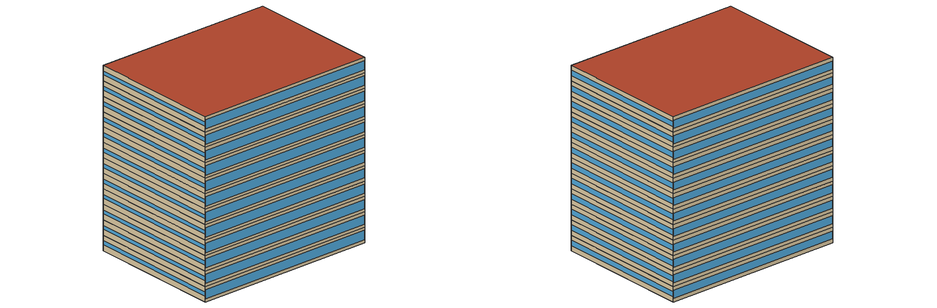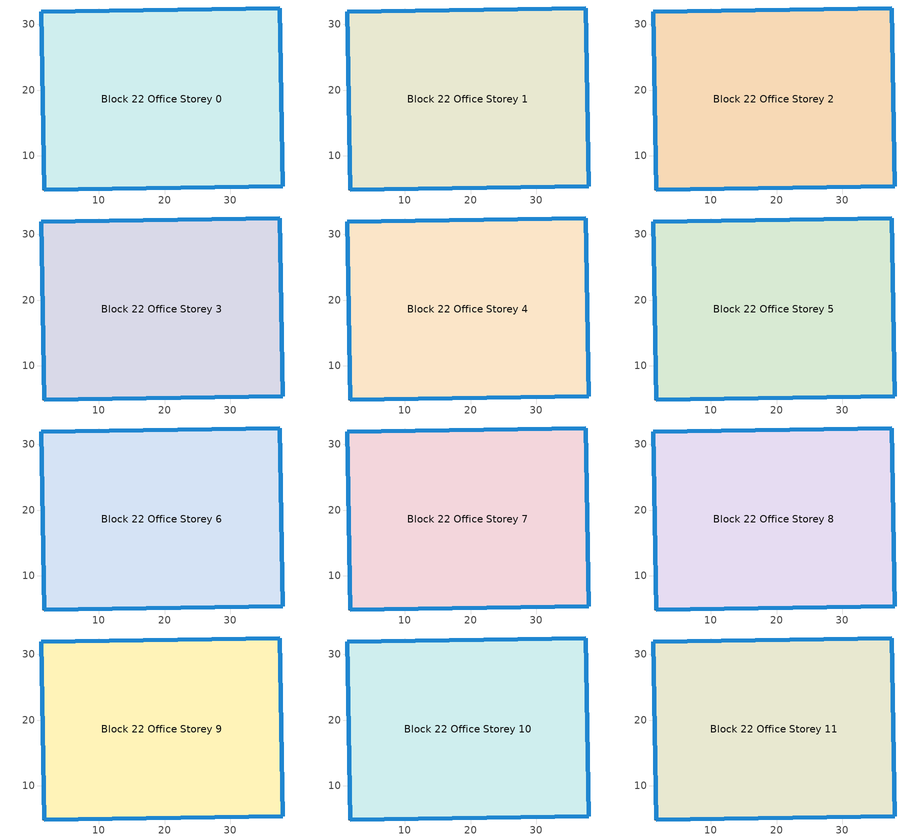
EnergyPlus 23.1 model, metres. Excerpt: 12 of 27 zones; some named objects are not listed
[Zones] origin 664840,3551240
Block 22 Office Storey 0
 floor ground (Project Floor): 37.51,32.47 37.95,5.42 1.71,4.83 1.27,31.88 z0
 wall outside (Project Wall): 1.71,4.83 37.95,5.42 37.51,32.47 1.27,31.88 1.71,4.83 z0:2.96
 window (Office_south_window_construction): 1.73,4.83 37.93,5.42 z0.59:2.37
 window (Office_east_window_construction): 37.95,5.43 37.51,32.45 z0.96:2
 window (Office_north_window_construction): 37.5,32.47 1.29,31.88 z0.74:2.22
 window (Office_west_window_construction): 1.27,31.87 1.71,4.84 z1.11:1.85
 roof outside (Project Ceiling): 37.95,5.42 37.51,32.47 1.27,31.88 1.71,4.83 z2.96
Block 22 Office Storey 1
 floor outside (Project Floor): 37.51,32.47 37.95,5.42 1.71,4.83 1.27,31.88 z2.96
 wall outside (Project Wall): 1.71,4.83 37.95,5.42 37.51,32.47 1.27,31.88 1.71,4.83 z2.96:5.93
 window (Office_south_window_construction): 1.73,4.83 37.93,5.42 z3.56:5.33
 window (Office_east_window_construction): 37.95,5.43 37.51,32.45 z3.93:4.96
 window (Office_north_window_construction): 37.5,32.47 1.29,31.88 z3.7:5.19
 window (Office_west_window_construction): 1.27,31.87 1.71,4.84 z4.07:4.81
 roof outside (Project Ceiling): 37.95,5.42 37.51,32.47 1.27,31.88 1.71,4.83 z5.93
Block 22 Office Storey 2
 floor outside (Project Floor): 37.51,32.47 37.95,5.42 1.71,4.83 1.27,31.88 z5.93
 wall outside (Project Wall): 1.71,4.83 37.95,5.42 37.51,32.47 1.27,31.88 1.71,4.83 z5.93:8.89
 window (Office_south_window_construction): 1.73,4.83 37.93,5.42 z6.52:8.3
 window (Office_east_window_construction): 37.95,5.43 37.51,32.45 z6.89:7.93
 window (Office_north_window_construction): 37.5,32.47 1.29,31.88 z6.67:8.15
 window (Office_west_window_construction): 1.27,31.87 1.71,4.84 z7.04:7.78
 roof outside (Project Ceiling): 37.95,5.42 37.51,32.47 1.27,31.88 1.71,4.83 z8.89
Block 22 Office Storey 3
 floor outside (Project Floor): 37.51,32.47 37.95,5.42 1.71,4.83 1.27,31.88 z8.89
 wall outside (Project Wall): 1.71,4.83 37.95,5.42 37.51,32.47 1.27,31.88 1.71,4.83 z8.89:11.85
 window (Office_south_window_construction): 1.73,4.83 37.93,5.42 z9.48:11.26
 window (Office_east_window_construction): 37.95,5.43 37.51,32.45 z9.85:10.89
 window (Office_north_window_construction): 37.5,32.47 1.29,31.88 z9.63:11.11
 window (Office_west_window_construction): 1.27,31.87 1.71,4.84 z10:10.74
 roof outside (Project Ceiling): 37.95,5.42 37.51,32.47 1.27,31.88 1.71,4.83 z11.85
Block 22 Office Storey 4
 floor outside (Project Floor): 37.51,32.47 37.95,5.42 1.71,4.83 1.27,31.88 z11.85
 wall outside (Project Wall): 1.71,4.83 37.95,5.42 37.51,32.47 1.27,31.88 1.71,4.83 z11.85:14.81
 window (Office_south_window_construction): 1.73,4.83 37.93,5.42 z12.44:14.22
 window (Office_east_window_construction): 37.95,5.43 37.51,32.45 z12.81:13.85
 window (Office_north_window_construction): 37.5,32.47 1.29,31.88 z12.59:14.07
 window (Office_west_window_construction): 1.27,31.87 1.71,4.84 z12.96:13.7
 roof outside (Project Ceiling): 37.95,5.42 37.51,32.47 1.27,31.88 1.71,4.83 z14.81
Block 22 Office Storey 5
 floor outside (Project Floor): 37.51,32.47 37.95,5.42 1.71,4.83 1.27,31.88 z14.81
 wall outside (Project Wall): 1.71,4.83 37.95,5.42 37.51,32.47 1.27,31.88 1.71,4.83 z14.81:17.78
 window (Office_south_window_construction): 1.73,4.83 37.93,5.42 z15.41:17.19
 window (Office_east_window_construction): 37.95,5.43 37.51,32.45 z15.78:16.81
 window (Office_north_window_construction): 37.5,32.47 1.29,31.88 z15.56:17.04
 window (Office_west_window_construction): 1.27,31.87 1.71,4.84 z15.93:16.67
 roof outside (Project Ceiling): 37.95,5.42 37.51,32.47 1.27,31.88 1.71,4.83 z17.78
Block 22 Office Storey 6
 floor outside (Project Floor): 37.51,32.47 37.95,5.42 1.71,4.83 1.27,31.88 z17.78
 wall outside (Project Wall): 1.71,4.83 37.95,5.42 37.51,32.47 1.27,31.88 1.71,4.83 z17.78:20.74
 window (Office_south_window_construction): 1.73,4.83 37.93,5.42 z18.37:20.15
 window (Office_east_window_construction): 37.95,5.43 37.51,32.45 z18.74:19.78
 window (Office_north_window_construction): 37.5,32.47 1.29,31.88 z18.52:20
 window (Office_west_window_construction): 1.27,31.87 1.71,4.84 z18.89:19.63
 roof outside (Project Ceiling): 37.95,5.42 37.51,32.47 1.27,31.88 1.71,4.83 z20.74
Block 22 Office Storey 7
 floor outside (Project Floor): 37.51,32.47 37.95,5.42 1.71,4.83 1.27,31.88 z20.74
 wall outside (Project Wall): 1.71,4.83 37.95,5.42 37.51,32.47 1.27,31.88 1.71,4.83 z20.74:23.7
 window (Office_south_window_construction): 1.73,4.83 37.93,5.42 z21.33:23.11
 window (Office_east_window_construction): 37.95,5.43 37.51,32.45 z21.7:22.74
 window (Office_north_window_construction): 37.5,32.47 1.29,31.88 z21.48:22.96
 window (Office_west_window_construction): 1.27,31.87 1.71,4.84 z21.85:22.59
 roof outside (Project Ceiling): 37.95,5.42 37.51,32.47 1.27,31.88 1.71,4.83 z23.7
Block 22 Office Storey 8
 floor outside (Project Floor): 37.51,32.47 37.95,5.42 1.71,4.83 1.27,31.88 z23.7
 wall outside (Project Wall): 1.71,4.83 37.95,5.42 37.51,32.47 1.27,31.88 1.71,4.83 z23.7:26.67
 window (Office_south_window_construction): 1.73,4.83 37.93,5.42 z24.3:26.07
 window (Office_east_window_construction): 37.95,5.43 37.51,32.45 z24.67:25.7
 window (Office_north_window_construction): 37.5,32.47 1.29,31.88 z24.44:25.93
 window (Office_west_window_construction): 1.27,31.87 1.71,4.84 z24.81:25.56
 roof outside (Project Ceiling): 37.95,5.42 37.51,32.47 1.27,31.88 1.71,4.83 z26.67
Block 22 Office Storey 9
 floor outside (Project Floor): 37.51,32.47 37.95,5.42 1.71,4.83 1.27,31.88 z26.67
 wall outside (Project Wall): 1.71,4.83 37.95,5.42 37.51,32.47 1.27,31.88 1.71,4.83 z26.67:29.63
 window (Office_south_window_construction): 1.73,4.83 37.93,5.42 z27.26:29.04
 window (Office_east_window_construction): 37.95,5.43 37.51,32.45 z27.63:28.67
 window (Office_north_window_construction): 37.5,32.47 1.29,31.88 z27.41:28.89
 window (Office_west_window_construction): 1.27,31.87 1.71,4.84 z27.78:28.52
 roof outside (Project Ceiling): 37.95,5.42 37.51,32.47 1.27,31.88 1.71,4.83 z29.63
Block 22 Office Storey 10
 floor outside (Project Floor): 37.51,32.47 37.95,5.42 1.71,4.83 1.27,31.88 z29.63
 wall outside (Project Wall): 1.71,4.83 37.95,5.42 37.51,32.47 1.27,31.88 1.71,4.83 z29.63:32.59
 window (Office_south_window_construction): 1.73,4.83 37.93,5.42 z30.22:32
 window (Office_east_window_construction): 37.95,5.43 37.51,32.45 z30.59:31.63
 window (Office_north_window_construction): 37.5,32.47 1.29,31.88 z30.37:31.85
 window (Office_west_window_construction): 1.27,31.87 1.71,4.84 z30.74:31.48
 roof outside (Project Ceiling): 37.95,5.42 37.51,32.47 1.27,31.88 1.71,4.83 z32.59
Block 22 Office Storey 11
 floor outside (Project Floor): 37.51,32.47 37.95,5.42 1.71,4.83 1.27,31.88 z32.59
 wall outside (Project Wall): 1.71,4.83 37.95,5.42 37.51,32.47 1.27,31.88 1.71,4.83 z32.59:35.56
 window (Office_south_window_construction): 1.73,4.83 37.93,5.42 z33.19:34.96
 window (Office_east_window_construction): 37.95,5.43 37.51,32.45 z33.56:34.59
 window (Office_north_window_construction): 37.5,32.47 1.29,31.88 z33.33:34.81
 window (Office_west_window_construction): 1.27,31.87 1.71,4.84 z33.7:34.44
 roof outside (Project Ceiling): 37.95,5.42 37.51,32.47 1.27,31.88 1.71,4.83 z35.56
[Building]
Building_1: North Axis=0; Terrain=City; Loads Convergence Tolerance Value=0.04; Temperature Convergence Tolerance Value=0.4; Solar Distribution=FullExterior; Maximum Number of Warmup Days=25; Minimum Number of Warmup Days=6
[Site:Location]
CHN Design_Conditions: Latitude=30; Longitude=114; Time Zone=8; Elevation=12
[SIZINGPERIOD:DESIGNDAY] Day of Month=21; DryBulb Temperature Range Modifier Type=DefaultMultipliers; Humidity Condition Type=Wetbulb; Barometric Pressure=101181; Rain Indicator=No; Snow Indicator=No; Daylight Saving Time Indicator=No; Sky Clearness=0; Begin Environment Reset Mode=FullResetAtBeginEnvironment
Name | Month | Day Type | Maximum DryBulb Temperature | Daily DryBulb Temperature Range | Wetbulb or DewPoint at Maximum DryBulb | Wind Speed | Wind Direction | Solar Model Indicator | ASHRAE Clear Sky Optical Depth for Beam Irradiance taub | ASHRAE Clear Sky Optical Depth for Diffuse Irradiance taud
Ann Htg 99.6% Condns DB | 1 | WinterDesignDay | -10 | 0 | -4.8 | 1 | 340 | ASHRAEClearSky | 0 | 0
Ann Clg .4% Condns DB=>MWB | 7 | SummerDesignDay | 40 | 6.6 | 27.1 | 3.5 | 220 | ASHRAETau | 0.781 | 1.413
[MATERIAL]
DefaultMaterial: Roughness=Rough; Thickness=0.1; Conductivity=0.1; Density=1000; Specific Heat=1000; Thermal Absorptance=0.9; Solar Absorptance=0.7; Visible Absorptance=0.7
[WINDOWMATERIAL:SIMPLEGLAZINGSYSTEM] UFactor=1.6; Visible Transmittance=0.6
Name | Solar Heat Gain Coefficient
Office_east_window; Office_south_window; Office_west_window | 0.3
Office_north_window | 0.35
[CONSTRUCTION]
Project Wall; Project Floor; Project Ceiling: DefaultMaterial
Office_east_window_construction: Office_east_window
Office_south_window_construction: Office_south_window
Office_west_window_construction: Office_west_window
Office_north_window_construction: Office_north_window
[SPACE] Ceiling Height=autocalculate; Volume=autocalculate; Floor Area=autocalculate; Space Type=Office
Name | Zone
Block 22 Office Storey 0_space | Block 22 Office Storey 0
Block 22 Office Storey 1_space | Block 22 Office Storey 1
Block 22 Office Storey 2_space | Block 22 Office Storey 2
Block 22 Office Storey 3_space | Block 22 Office Storey 3
Block 22 Office Storey 4_space | Block 22 Office Storey 4
Block 22 Office Storey 5_space | Block 22 Office Storey 5
Block 22 Office Storey 6_space | Block 22 Office Storey 6
Block 22 Office Storey 7_space | Block 22 Office Storey 7
Block 22 Office Storey 8_space | Block 22 Office Storey 8
Block 22 Office Storey 9_space | Block 22 Office Storey 9
Block 22 Office Storey 10_space | Block 22 Office Storey 10
Block 22 Office Storey 11_space | Block 22 Office Storey 11
[SPACELIST]
Office: Block 22 Office Storey 0_space, Block 22 Office Storey 1_space, Block 22 Office Storey 2_space, Block 22 Office Storey 3_space, Block 22 Office Storey 4_space, Block 22 Office Storey 5_space, Block 22 Office Storey 6_space, Block 22 Office Storey 7_space, Block 22 Office Storey 8_space, Block 22 Office Storey 9_space, Block 22 Office Storey 10_space, Block 22 Office Storey 11_space, Block 22 Office Storey 12_space, Block 22 Office Storey 13_space, Block 22 Office Storey 14_space, Block 22 Office Storey 15_space, Block 22 Office Storey 16_space, Block 22 Office Storey 17_space, Block 22 Office Storey 18_space, Block 22 Office Storey 19_space, Block 22 Office Storey 20_space, Block 22 Office Storey 21_space, Block 22 Office Storey 22_space, Block 22 Office Storey 23_space, Block 22 Office Storey 24_space, Block 22 Office Storey 25_space, Block 22 Office Storey 26_space
[ZONE] Type=1; Multiplier=1; Ceiling Height=autocalculate; Volume=autocalculate; Floor Area=autocalculate; Part of Total Floor Area=Yes
Block 22 Office Storey 0; Block 22 Office Storey 1; Block 22 Office Storey 2; Block 22 Office Storey 3; Block 22 Office Storey 4; Block 22 Office Storey 5; Block 22 Office Storey 6; Block 22 Office Storey 7; Block 22 Office Storey 8; Block 22 Office Storey 9; Block 22 Office Storey 10; Block 22 Office Storey 11
[PEOPLE]
People_for_office: Zone or ZoneList or Space or SpaceList=Office; Number of People Schedule=SeasonalSchedule_Schedule_office_people; Number of People Calculation Method=People/Area; People per Floor Area=0.1; Fraction Radiant=0.3; Sensible Heat Fraction=autocalculate; Activity Level Schedule=SeasonalSchedule_Schedule_office_activity; Carbon Dioxide Generation Rate=3.82e-08; Enable ASHRAE 55 Comfort Warnings=No; Mean Radiant Temperature Calculation Type=ZoneAveraged; Clothing Insulation Calculation Method=ClothingInsulationSchedule; Cold Stress Temperature Threshold=15.56; Heat Stress Temperature Threshold=30
[LIGHTS]
Light_for_office: Zone or ZoneList or Space or SpaceList=Office; Schedule=SeasonalSchedule_office_lighting; Design Level Calculation Method=Watts/Area; Watts per Zone Floor Area=8; Return Air Fraction=0; Fraction Radiant=0.32; Fraction Visible=0.25; Fraction Replaceable=1; EndUse Subcategory=General; Return Air Fraction Calculated from Plenum Temperature=No; Return Air Fraction Function of Plenum Temperature Coefficient 1=0; Return Air Fraction Function of Plenum Temperature Coefficient 2=0
[ELECTRICEQUIPMENT]
Equipment_for_office: Zone or ZoneList or Space or SpaceList=Office; Schedule=SeasonalSchedule_Schedule_office_equipment; Design Level Calculation Method=Watts/Area; Watts per Zone Floor Area=15; Fraction Latent=0; Fraction Radiant=0; Fraction Lost=0; EndUse Subcategory=Electric Equipment
[DAYLIGHTING:CONTROLS] Illuminance Setpoint at Reference Point 1=300
Name | Zone or Space | Glare Calculation Daylighting Reference Point | Daylighting Reference Point 1
Dlight_Block 22 Office Storey 0 | Block 22 Office Storey 0 | Rpoint_Block 22 Office Storey 0 | Rpoint_Block 22 Office Storey 0
Dlight_Block 22 Office Storey 1 | Block 22 Office Storey 1 | Rpoint_Block 22 Office Storey 1 | Rpoint_Block 22 Office Storey 1
Dlight_Block 22 Office Storey 2 | Block 22 Office Storey 2 | Rpoint_Block 22 Office Storey 2 | Rpoint_Block 22 Office Storey 2
Dlight_Block 22 Office Storey 3 | Block 22 Office Storey 3 | Rpoint_Block 22 Office Storey 3 | Rpoint_Block 22 Office Storey 3
Dlight_Block 22 Office Storey 4 | Block 22 Office Storey 4 | Rpoint_Block 22 Office Storey 4 | Rpoint_Block 22 Office Storey 4
Dlight_Block 22 Office Storey 5 | Block 22 Office Storey 5 | Rpoint_Block 22 Office Storey 5 | Rpoint_Block 22 Office Storey 5
Dlight_Block 22 Office Storey 6 | Block 22 Office Storey 6 | Rpoint_Block 22 Office Storey 6 | Rpoint_Block 22 Office Storey 6
Dlight_Block 22 Office Storey 7 | Block 22 Office Storey 7 | Rpoint_Block 22 Office Storey 7 | Rpoint_Block 22 Office Storey 7
Dlight_Block 22 Office Storey 8 | Block 22 Office Storey 8 | Rpoint_Block 22 Office Storey 8 | Rpoint_Block 22 Office Storey 8
Dlight_Block 22 Office Storey 9 | Block 22 Office Storey 9 | Rpoint_Block 22 Office Storey 9 | Rpoint_Block 22 Office Storey 9
Dlight_Block 22 Office Storey 10 | Block 22 Office Storey 10 | Rpoint_Block 22 Office Storey 10 | Rpoint_Block 22 Office Storey 10
Dlight_Block 22 Office Storey 11 | Block 22 Office Storey 11 | Rpoint_Block 22 Office Storey 11 | Rpoint_Block 22 Office Storey 11
[HVACTEMPLATE:THERMOSTAT]
Name | Heating Setpoint Schedule | Cooling Setpoint Schedule
Thermostat_for_office | SeasonalSchedule_office_heating | SeasonalSchedule_office_cooling
Thermostat_for_commercial | SeasonalSchedule_commerical_heating | SeasonalSchedule_commerical_cooling
Thermostat_for_residential | SeasonalSchedule_residential_heating | SeasonalSchedule_residential_cooling
Thermostat_for_school | SeasonalSchedule_school_heating | SeasonalSchedule_school_cooling
Thermostat_for_hospital | SeasonalSchedule_hospital_heating | SeasonalSchedule_hospital_cooling
Thermostat_for_industrial | SeasonalSchedule_Industrial_heating | SeasonalSchedule_Industrial_cooling
Thermostat_for_transport | SeasonalSchedule_transport_heating | SeasonalSchedule_transport_cooling
Thermostat_for_administration | SeasonalSchedule_administration_heating | SeasonalSchedule_administration_cooling
[HVACTEMPLATE:ZONE:IDEALLOADSAIRSYSTEM] Template Thermostat=Thermostat_for_office; Maximum Heating Supply Air Temperature=50; Minimum Cooling Supply Air Temperature=13; Maximum Heating Supply Air Humidity Ratio=0.0156; Minimum Cooling Supply Air Humidity Ratio=0.0077; Heating Limit=NoLimit; Cooling Limit=NoLimit; Dehumidification Control Type=ConstantSensibleHeatRatio; Cooling Sensible Heat Ratio=0.7; Dehumidification Setpoint=60; Humidification Control Type=None; Humidification Setpoint=30; Outdoor Air Method=DetailedSpecification; Outdoor Air Flow Rate per Person=0.00944; Outdoor Air Flow Rate per Zone Floor Area=0; Outdoor Air Flow Rate per Zone=0; Design Specification Outdoor Air Object=Ventilation_for_office; Demand Controlled Ventilation Type=None; Outdoor Air Economizer Type=NoEconomizer; Heat Recovery Type=None; Sensible Heat Recovery Effectiveness=0.7; Latent Heat Recovery Effectiveness=0.65
Block 22 Office Storey 0; Block 22 Office Storey 1; Block 22 Office Storey 2; Block 22 Office Storey 3; Block 22 Office Storey 4; Block 22 Office Storey 5; Block 22 Office Storey 6; Block 22 Office Storey 7; Block 22 Office Storey 8; Block 22 Office Storey 9; Block 22 Office Storey 10; Block 22 Office Storey 11
[DESIGNSPECIFICATION:OUTDOORAIR]
Ventilation_for_office: Outdoor Air Method=Flow/Person; Outdoor Air Flow per Person=0.00833333; Outdoor Air Flow per Zone Floor Area=0; Outdoor Air Flow per Zone=0; Outdoor Air Flow Air Changes per Hour=0
[SCHEDULE:DAY:HOURLY]
Schedule_administration_heating_summer_hourly; Schedule_commerical_heating_summer_hourly; Schedule_residential_heating_summer_hourly; Schedule_school_heating_summer_hourly; Schedule_hospital_heating_summer_hourly; Schedule_Industrial_heating_summer_hourly; Schedule_transport_heating_summer_hourly; Schedule_office_heating_summer_hourly: -20, -20, -20, -20, -20, -20, -20, -20, -20, -20, -20, -20, -20, -20, -20, -20, -20, -20, -20, -20, -20, -20, -20, -20
Schedule_administration_heating_winnter_weekday_hourly: 5, 5, 5, 5, 5, 5, 12, 12, 18, 20, 20, 20, 20, 20, 20, 20, 20, 20, 18, 5, 5, 5, 5, 5
Schedule_administration_heating_winnter_holiday_hourly; Schedule_school_heating_winnter_holiday_hourly: 5, 5, 5, 5, 5, 5, 5, 5, 5, 5, 5, 5, 5, 5, 5, 5, 5, 5, 5, 5, 5, 5, 5, 5
Schedule_administration_cooling_winter_hourly; Schedule_administration_cooling_summer_holiday_hourly; Schedule_commerical_cooling_winter_hourly; Schedule_residential_cooling_winter_hourly; Schedule_school_cooling_winter_hourly; Schedule_school_cooling_summer_holiday_hourly; Schedule_hospital_cooling_winter_hourly; Schedule_Industrial_cooling_winter_hourly; Schedule_transport_cooling_winter_hourly; Schedule_office_cooling_winter_hourly: 50, 50, 50, 50, 50, 50, 50, 50, 50, 50, 50, 50, 50, 50, 50, 50, 50, 50, 50, 50, 50, 50, 50, 50
Schedule_administration_cooling_summer_weekday_hourly: 50, 50, 50, 50, 50, 50, 50, 28, 26, 26, 26, 26, 26, 26, 26, 26, 26, 26, 50, 50, 50, 50, 50, 50
Schedule_commerical_heating_winnter_weekday_hourly; Schedule_commerical_heating_winnter_holiday_hourly: 5, 5, 5, 5, 5, 5, 12, 16, 18, 18, 18, 18, 18, 18, 18, 18, 18, 18, 18, 18, 12, 5, 5, 5
Schedule_commerical_cooling_summer_weekday_hourly; Schedule_commerical_cooling_summer_holiday_hourly: 50, 50, 50, 50, 50, 50, 50, 28, 24, 24, 24, 24, 24, 24, 24, 24, 24, 24, 24, 24, 24, 28, 50, 50
Schedule_residential_heating_winnter_weekday_hourly; Schedule_residential_heating_winnter_holiday_hourly: 18, 18, 18, 18, 18, 18, 18, -20, -20, -20, -20, -20, -20, -20, -20, -20, -20, -20, -20, -20, 18, 18, 18, 18
Schedule_residential_cooling_summer_weekday_hourly; Schedule_residential_cooling_summer_holiday_hourly: 26, 26, 26, 26, 26, 26, 26, 50, 50, 50, 50, 50, 50, 50, 50, 50, 50, 50, 50, 50, 26, 26, 26, 26
Schedule_school_heating_winnter_weekday_hourly: 5, 5, 5, 5, 5, 12, 18, 20, 20, 20, 20, 20, 20, 20, 20, 20, 20, 20, 18, 12, 5, 5, 5, 5
Schedule_school_cooling_summer_weekday_hourly: 50, 50, 50, 50, 50, 50, 28, 26, 26, 26, 26, 26, 26, 26, 26, 26, 26, 26, 50, 50, 50, 50, 50, 50
Schedule_hospital_heating_winnter_weekday_hourly; Schedule_hospital_heating_winnter_holiday_hourly: 22, 22, 22, 22, 22, 22, 22, 22, 22, 22, 22, 22, 22, 22, 22, 22, 22, 22, 22, 22, 22, 22, 22, 22
Schedule_hospital_cooling_summer_weekday_hourly; Schedule_hospital_cooling_summer_holiday_hourly: 26, 26, 26, 26, 26, 26, 26, 26, 26, 26, 26, 26, 26, 26, 26, 26, 26, 26, 26, 26, 26, 26, 26, 26
Schedule_Industrial_heating_winnter_weekday_hourly; Schedule_Industrial_heating_winnter_holiday_hourly: -20, -20, -20, -20, -20, -20, 18, 18, 18, 18, 18, 18, 18, 18, 18, 18, 18, 18, 18, -20, -20, -20, -20, -20
Schedule_Industrial_cooling_summer_weekday_hourly; Schedule_Industrial_cooling_summer_holiday_hourly: 50, 50, 50, 50, 50, 50, 50, 28, 28, 28, 28, 28, 28, 28, 28, 28, 28, 28, 28, 50, 50, 50, 50, 50
Schedule_transport_heating_winnter_weekday_hourly; Schedule_transport_heating_winnter_holiday_hourly: 18, 18, 18, 18, 18, 18, 20, 20, 20, 20, 20, 20, 20, 20, 20, 20, 20, 20, 20, 20, 20, 20, 18, 18
Schedule_transport_cooling_summer_weekday_hourly; Schedule_transport_cooling_summer_holiday_hourly: 26, 26, 26, 26, 26, 26, 26, 24, 24, 24, 25, 24, 24, 24, 24, 24, 24, 24, 24, 24, 24, 24, 26, 28
Schedule_office_heating_winnter_weekday_hourly: 5, 5, 5, 5, 5, 5, 12, 18, 20, 20, 20, 20, 20, 20, 20, 20, 20, 20, 20, 18, 12, 5, 5, 5
Schedule_office_heating_winnter_holiday_hourly: 5, 5, 5, 5, 5, 5, 5, 5, 5, 16, 16, 16, 16, 16, 16, 16, 16, 5, 5, 5, 5, 5, 5, 5
Schedule_office_cooling_summer_weekday_hourly: 50, 50, 50, 50, 50, 50, 28, 26, 26, 26, 26, 26, 26, 26, 26, 26, 26, 26, 26, 26, 50, 50, 50, 50
Schedule_office_cooling_summer_holiday_hourly: 50, 50, 50, 50, 50, 50, 50, 50, 50, 50, 50, 26, 26, 26, 26, 26, 26, 50, 50, 50, 50, 50, 50, 50
Schedule_office_lighting_weekday_hourly: 0.1, 0.1, 0.1, 0.1, 0.1, 0.1, 0.1, 0.2, 0.5, 0.95, 0.95, 0.95, 0.8, 0.8, 0.95, 0.95, 0.95, 0.95, 0.95, 0.95, 0.95, 0.8, 0.5, 0.1
Schedule_office_lighting_holiday_hourly; Schedule_office_equipment_holiday_hourly: 0.1, 0.1, 0.1, 0.1, 0.1, 0.1, 0.1, 0.1, 0.1, 0.1, 0.1, 0.1, 0.1, 0.3, 0.3, 0.3, 0.3, 0.3, 0.3, 0.3, 0.3, 0.3, 0.1, 0.1
Schedule_office_equipment_weekday_hourly: 0.1, 0.1, 0.1, 0.1, 0.1, 0.1, 0.1, 0.2, 0.5, 0.95, 0.95, 0.95, 0.5, 0.5, 0.95, 0.95, 0.95, 0.95, 0.95, 0.95, 0.4, 0.4, 0.3, 0.1
Schedule_office_people_weekday_hourly: 0.1, 0.1, 0.1, 0.1, 0.1, 0.1, 0.1, 0.5, 0.95, 0.95, 0.95, 0.8, 0.8, 0.95, 0.95, 0.95, 0.95, 0.95, 0.8, 0.5, 0.5, 0.3, 0.1, 0.1
Schedule_office_people_holiday_hourly: 0.1, 0.1, 0.1, 0.1, 0.1, 0.1, 0.1, 0.1, 0.1, 0.1, 0.1, 0.1, 0.1, 0.3, 0.3, 0.3, 0.3, 0.3, 0.3, 0.1, 0.1, 0.1, 0.1, 0.1
Schedule_office_activity_weekday_hourly; Schedule_office_activity_holiday_hourly: 144, 144, 144, 144, 144, 144, 144, 144, 144, 144, 144, 144, 144, 144, 144, 144, 144, 144, 144, 144, 144, 144, 144, 144
[SCHEDULE:WEEK:DAILY]
Schedule_office_heating_summer_weekly: Schedule_office_heating_summer_hourly, Schedule_office_heating_summer_hourly, Schedule_office_heating_summer_hourly, Schedule_office_heating_summer_hourly, Schedule_office_heating_summer_hourly, Schedule_office_heating_summer_hourly, Schedule_office_heating_summer_hourly, Schedule_office_heating_summer_hourly, Schedule_office_heating_summer_hourly, Schedule_office_heating_summer_hourly, Schedule_office_heating_summer_hourly, Schedule_office_heating_summer_hourly
Schedule_office_heating_winnter_weekly: Schedule_office_heating_winnter_holiday_hourly, Schedule_office_heating_winnter_weekday_hourly, Schedule_office_heating_winnter_weekday_hourly, Schedule_office_heating_winnter_weekday_hourly, Schedule_office_heating_winnter_weekday_hourly, Schedule_office_heating_winnter_weekday_hourly, Schedule_office_heating_winnter_holiday_hourly, Schedule_office_heating_winnter_holiday_hourly, Schedule_office_heating_winnter_weekday_hourly, Schedule_office_heating_winnter_weekday_hourly, Schedule_office_heating_winnter_holiday_hourly, Schedule_office_heating_winnter_holiday_hourly
Schedule_office_cooling_winnter_weekly: Schedule_office_cooling_winter_hourly, Schedule_office_cooling_winter_hourly, Schedule_office_cooling_winter_hourly, Schedule_office_cooling_winter_hourly, Schedule_office_cooling_winter_hourly, Schedule_office_cooling_winter_hourly, Schedule_office_cooling_winter_hourly, Schedule_office_cooling_winter_hourly, Schedule_office_cooling_winter_hourly, Schedule_office_cooling_winter_hourly, Schedule_office_cooling_winter_hourly, Schedule_office_cooling_winter_hourly
Schedule_office_cooling_summer_weekly: Schedule_office_cooling_summer_holiday_hourly, Schedule_office_cooling_summer_weekday_hourly, Schedule_office_cooling_summer_weekday_hourly, Schedule_office_cooling_summer_weekday_hourly, Schedule_office_cooling_summer_weekday_hourly, Schedule_office_cooling_summer_weekday_hourly, Schedule_office_cooling_summer_holiday_hourly, Schedule_office_cooling_summer_holiday_hourly, Schedule_office_cooling_summer_weekday_hourly, Schedule_office_cooling_summer_weekday_hourly, Schedule_office_cooling_summer_holiday_hourly, Schedule_office_cooling_summer_holiday_hourly
Schedule_office_lighting_weekly: Schedule_office_lighting_holiday_hourly, Schedule_office_lighting_weekday_hourly, Schedule_office_lighting_weekday_hourly, Schedule_office_lighting_weekday_hourly, Schedule_office_lighting_weekday_hourly, Schedule_office_lighting_weekday_hourly, Schedule_office_lighting_holiday_hourly, Schedule_office_lighting_holiday_hourly, Schedule_office_lighting_weekday_hourly, Schedule_office_lighting_weekday_hourly, Schedule_office_lighting_holiday_hourly, Schedule_office_lighting_holiday_hourly
Schedule_office_equipment_weekly: Schedule_office_equipment_holiday_hourly, Schedule_office_equipment_weekday_hourly, Schedule_office_equipment_weekday_hourly, Schedule_office_equipment_weekday_hourly, Schedule_office_equipment_weekday_hourly, Schedule_office_equipment_weekday_hourly, Schedule_office_equipment_holiday_hourly, Schedule_office_equipment_holiday_hourly, Schedule_office_equipment_weekday_hourly, Schedule_office_equipment_weekday_hourly, Schedule_office_equipment_holiday_hourly, Schedule_office_equipment_holiday_hourly
Schedule_office_people_weekly: Schedule_office_people_holiday_hourly, Schedule_office_people_weekday_hourly, Schedule_office_people_weekday_hourly, Schedule_office_people_weekday_hourly, Schedule_office_people_weekday_hourly, Schedule_office_people_weekday_hourly, Schedule_office_people_holiday_hourly, Schedule_office_people_holiday_hourly, Schedule_office_people_weekday_hourly, Schedule_office_people_weekday_hourly, Schedule_office_people_holiday_hourly, Schedule_office_people_holiday_hourly
Schedule_office_activity_weekly: Schedule_office_activity_holiday_hourly, Schedule_office_activity_weekday_hourly, Schedule_office_activity_weekday_hourly, Schedule_office_activity_weekday_hourly, Schedule_office_activity_weekday_hourly, Schedule_office_activity_weekday_hourly, Schedule_office_activity_holiday_hourly, Schedule_office_activity_holiday_hourly, Schedule_office_activity_weekday_hourly, Schedule_office_activity_weekday_hourly, Schedule_office_activity_holiday_hourly, Schedule_office_activity_holiday_hourly
Schedule_commerical_heating_summer_weekly: Schedule_commerical_heating_summer_hourly, Schedule_commerical_heating_summer_hourly, Schedule_commerical_heating_summer_hourly, Schedule_commerical_heating_summer_hourly, Schedule_commerical_heating_summer_hourly, Schedule_commerical_heating_summer_hourly, Schedule_commerical_heating_summer_hourly, Schedule_commerical_heating_summer_hourly, Schedule_commerical_heating_summer_hourly, Schedule_commerical_heating_summer_hourly, Schedule_commerical_heating_summer_hourly, Schedule_commerical_heating_summer_hourly
Schedule_commerical_heating_winnter_weekly: Schedule_commerical_heating_winnter_holiday_hourly, Schedule_commerical_heating_winnter_weekday_hourly, Schedule_commerical_heating_winnter_weekday_hourly, Schedule_commerical_heating_winnter_weekday_hourly, Schedule_commerical_heating_winnter_weekday_hourly, Schedule_commerical_heating_winnter_weekday_hourly, Schedule_commerical_heating_winnter_holiday_hourly, Schedule_commerical_heating_winnter_holiday_hourly, Schedule_commerical_heating_winnter_weekday_hourly, Schedule_commerical_heating_winnter_weekday_hourly, Schedule_commerical_heating_winnter_holiday_hourly, Schedule_commerical_heating_winnter_holiday_hourly
Schedule_commerical_cooling_winnter_weekly: Schedule_commerical_cooling_winter_hourly, Schedule_commerical_cooling_winter_hourly, Schedule_commerical_cooling_winter_hourly, Schedule_commerical_cooling_winter_hourly, Schedule_commerical_cooling_winter_hourly, Schedule_commerical_cooling_winter_hourly, Schedule_commerical_cooling_winter_hourly, Schedule_commerical_cooling_winter_hourly, Schedule_commerical_cooling_winter_hourly, Schedule_commerical_cooling_winter_hourly, Schedule_commerical_cooling_winter_hourly, Schedule_commerical_cooling_winter_hourly
Schedule_commerical_cooling_summer_weekly: Schedule_commerical_cooling_summer_holiday_hourly, Schedule_commerical_cooling_summer_weekday_hourly, Schedule_commerical_cooling_summer_weekday_hourly, Schedule_commerical_cooling_summer_weekday_hourly, Schedule_commerical_cooling_summer_weekday_hourly, Schedule_commerical_cooling_summer_weekday_hourly, Schedule_commerical_cooling_summer_holiday_hourly, Schedule_commerical_cooling_summer_holiday_hourly, Schedule_commerical_cooling_summer_weekday_hourly, Schedule_commerical_cooling_summer_weekday_hourly, Schedule_commerical_cooling_summer_holiday_hourly, Schedule_commerical_cooling_summer_holiday_hourly
Schedule_residential_heating_summer_weekly: Schedule_residential_heating_summer_hourly, Schedule_residential_heating_summer_hourly, Schedule_residential_heating_summer_hourly, Schedule_residential_heating_summer_hourly, Schedule_residential_heating_summer_hourly, Schedule_residential_heating_summer_hourly, Schedule_residential_heating_summer_hourly, Schedule_residential_heating_summer_hourly, Schedule_residential_heating_summer_hourly, Schedule_residential_heating_summer_hourly, Schedule_residential_heating_summer_hourly, Schedule_residential_heating_summer_hourly
Schedule_residential_heating_winnter_weekly: Schedule_residential_heating_winnter_holiday_hourly, Schedule_residential_heating_winnter_weekday_hourly, Schedule_residential_heating_winnter_weekday_hourly, Schedule_residential_heating_winnter_weekday_hourly, Schedule_residential_heating_winnter_weekday_hourly, Schedule_residential_heating_winnter_weekday_hourly, Schedule_residential_heating_winnter_holiday_hourly, Schedule_residential_heating_winnter_holiday_hourly, Schedule_residential_heating_winnter_weekday_hourly, Schedule_residential_heating_winnter_weekday_hourly, Schedule_residential_heating_winnter_holiday_hourly, Schedule_residential_heating_winnter_holiday_hourly
Schedule_residential_cooling_winnter_weekly: Schedule_residential_cooling_winter_hourly, Schedule_residential_cooling_winter_hourly, Schedule_residential_cooling_winter_hourly, Schedule_residential_cooling_winter_hourly, Schedule_residential_cooling_winter_hourly, Schedule_residential_cooling_winter_hourly, Schedule_residential_cooling_winter_hourly, Schedule_residential_cooling_winter_hourly, Schedule_residential_cooling_winter_hourly, Schedule_residential_cooling_winter_hourly, Schedule_residential_cooling_winter_hourly, Schedule_residential_cooling_winter_hourly
Schedule_residential_cooling_summer_weekly: Schedule_residential_cooling_summer_holiday_hourly, Schedule_residential_cooling_summer_weekday_hourly, Schedule_residential_cooling_summer_weekday_hourly, Schedule_residential_cooling_summer_weekday_hourly, Schedule_residential_cooling_summer_weekday_hourly, Schedule_residential_cooling_summer_weekday_hourly, Schedule_residential_cooling_summer_holiday_hourly, Schedule_residential_cooling_summer_holiday_hourly, Schedule_residential_cooling_summer_weekday_hourly, Schedule_residential_cooling_summer_weekday_hourly, Schedule_residential_cooling_summer_holiday_hourly, Schedule_residential_cooling_summer_holiday_hourly
Schedule_school_heating_summer_weekly: Schedule_school_heating_summer_hourly, Schedule_school_heating_summer_hourly, Schedule_school_heating_summer_hourly, Schedule_school_heating_summer_hourly, Schedule_school_heating_summer_hourly, Schedule_school_heating_summer_hourly, Schedule_school_heating_summer_hourly, Schedule_school_heating_summer_hourly, Schedule_school_heating_summer_hourly, Schedule_school_heating_summer_hourly, Schedule_school_heating_summer_hourly, Schedule_school_heating_summer_hourly
Schedule_school_heating_winnter_weekly: Schedule_school_heating_winnter_holiday_hourly, Schedule_school_heating_winnter_weekday_hourly, Schedule_school_heating_winnter_weekday_hourly, Schedule_school_heating_winnter_weekday_hourly, Schedule_school_heating_winnter_weekday_hourly, Schedule_school_heating_winnter_weekday_hourly, Schedule_school_heating_winnter_holiday_hourly, Schedule_school_heating_winnter_holiday_hourly, Schedule_school_heating_winnter_weekday_hourly, Schedule_school_heating_winnter_weekday_hourly, Schedule_school_heating_winnter_holiday_hourly, Schedule_school_heating_winnter_holiday_hourly
Schedule_school_cooling_winnter_weekly: Schedule_school_cooling_winter_hourly, Schedule_school_cooling_winter_hourly, Schedule_school_cooling_winter_hourly, Schedule_school_cooling_winter_hourly, Schedule_school_cooling_winter_hourly, Schedule_school_cooling_winter_hourly, Schedule_school_cooling_winter_hourly, Schedule_school_cooling_winter_hourly, Schedule_school_cooling_winter_hourly, Schedule_school_cooling_winter_hourly, Schedule_school_cooling_winter_hourly, Schedule_school_cooling_winter_hourly
Schedule_school_cooling_summer_weekly: Schedule_school_cooling_summer_holiday_hourly, Schedule_school_cooling_summer_weekday_hourly, Schedule_school_cooling_summer_weekday_hourly, Schedule_school_cooling_summer_weekday_hourly, Schedule_school_cooling_summer_weekday_hourly, Schedule_school_cooling_summer_weekday_hourly, Schedule_school_cooling_summer_holiday_hourly, Schedule_school_cooling_summer_holiday_hourly, Schedule_school_cooling_summer_weekday_hourly, Schedule_school_cooling_summer_weekday_hourly, Schedule_school_cooling_summer_holiday_hourly, Schedule_school_cooling_summer_holiday_hourly
Schedule_hospital_heating_summer_weekly: Schedule_hospital_heating_summer_hourly, Schedule_hospital_heating_summer_hourly, Schedule_hospital_heating_summer_hourly, Schedule_hospital_heating_summer_hourly, Schedule_hospital_heating_summer_hourly, Schedule_hospital_heating_summer_hourly, Schedule_hospital_heating_summer_hourly, Schedule_hospital_heating_summer_hourly, Schedule_hospital_heating_summer_hourly, Schedule_hospital_heating_summer_hourly, Schedule_hospital_heating_summer_hourly, Schedule_hospital_heating_summer_hourly
Schedule_hospital_heating_winnter_weekly: Schedule_hospital_heating_winnter_holiday_hourly, Schedule_hospital_heating_winnter_weekday_hourly, Schedule_hospital_heating_winnter_weekday_hourly, Schedule_hospital_heating_winnter_weekday_hourly, Schedule_hospital_heating_winnter_weekday_hourly, Schedule_hospital_heating_winnter_weekday_hourly, Schedule_hospital_heating_winnter_holiday_hourly, Schedule_hospital_heating_winnter_holiday_hourly, Schedule_hospital_heating_winnter_weekday_hourly, Schedule_hospital_heating_winnter_weekday_hourly, Schedule_hospital_heating_winnter_holiday_hourly, Schedule_hospital_heating_winnter_holiday_hourly
Schedule_hospital_cooling_winnter_weekly: Schedule_hospital_cooling_winter_hourly, Schedule_hospital_cooling_winter_hourly, Schedule_hospital_cooling_winter_hourly, Schedule_hospital_cooling_winter_hourly, Schedule_hospital_cooling_winter_hourly, Schedule_hospital_cooling_winter_hourly, Schedule_hospital_cooling_winter_hourly, Schedule_hospital_cooling_winter_hourly, Schedule_hospital_cooling_winter_hourly, Schedule_hospital_cooling_winter_hourly, Schedule_hospital_cooling_winter_hourly, Schedule_hospital_cooling_winter_hourly
Schedule_hospital_cooling_summer_weekly: Schedule_hospital_cooling_summer_holiday_hourly, Schedule_hospital_cooling_summer_weekday_hourly, Schedule_hospital_cooling_summer_weekday_hourly, Schedule_hospital_cooling_summer_weekday_hourly, Schedule_hospital_cooling_summer_weekday_hourly, Schedule_hospital_cooling_summer_weekday_hourly, Schedule_hospital_cooling_summer_holiday_hourly, Schedule_hospital_cooling_summer_holiday_hourly, Schedule_hospital_cooling_summer_weekday_hourly, Schedule_hospital_cooling_summer_weekday_hourly, Schedule_hospital_cooling_summer_holiday_hourly, Schedule_hospital_cooling_summer_holiday_hourly
Schedule_Industrial_heating_summer_weekly: Schedule_Industrial_heating_summer_hourly, Schedule_Industrial_heating_summer_hourly, Schedule_Industrial_heating_summer_hourly, Schedule_Industrial_heating_summer_hourly, Schedule_Industrial_heating_summer_hourly, Schedule_Industrial_heating_summer_hourly, Schedule_Industrial_heating_summer_hourly, Schedule_Industrial_heating_summer_hourly, Schedule_Industrial_heating_summer_hourly, Schedule_Industrial_heating_summer_hourly, Schedule_Industrial_heating_summer_hourly, Schedule_Industrial_heating_summer_hourly
Schedule_Industrial_heating_winnter_weekly: Schedule_Industrial_heating_winnter_holiday_hourly, Schedule_Industrial_heating_winnter_weekday_hourly, Schedule_Industrial_heating_winnter_weekday_hourly, Schedule_Industrial_heating_winnter_weekday_hourly, Schedule_Industrial_heating_winnter_weekday_hourly, Schedule_Industrial_heating_winnter_weekday_hourly, Schedule_Industrial_heating_winnter_holiday_hourly, Schedule_Industrial_heating_winnter_holiday_hourly, Schedule_Industrial_heating_winnter_weekday_hourly, Schedule_Industrial_heating_winnter_weekday_hourly, Schedule_Industrial_heating_winnter_holiday_hourly, Schedule_Industrial_heating_winnter_holiday_hourly
Schedule_Industrial_cooling_winnter_weekly: Schedule_Industrial_cooling_winter_hourly, Schedule_Industrial_cooling_winter_hourly, Schedule_Industrial_cooling_winter_hourly, Schedule_Industrial_cooling_winter_hourly, Schedule_Industrial_cooling_winter_hourly, Schedule_Industrial_cooling_winter_hourly, Schedule_Industrial_cooling_winter_hourly, Schedule_Industrial_cooling_winter_hourly, Schedule_Industrial_cooling_winter_hourly, Schedule_Industrial_cooling_winter_hourly, Schedule_Industrial_cooling_winter_hourly, Schedule_Industrial_cooling_winter_hourly
Schedule_Industrial_cooling_summer_weekly: Schedule_Industrial_cooling_summer_holiday_hourly, Schedule_Industrial_cooling_summer_weekday_hourly, Schedule_Industrial_cooling_summer_weekday_hourly, Schedule_Industrial_cooling_summer_weekday_hourly, Schedule_Industrial_cooling_summer_weekday_hourly, Schedule_Industrial_cooling_summer_weekday_hourly, Schedule_Industrial_cooling_summer_holiday_hourly, Schedule_Industrial_cooling_summer_holiday_hourly, Schedule_Industrial_cooling_summer_weekday_hourly, Schedule_Industrial_cooling_summer_weekday_hourly, Schedule_Industrial_cooling_summer_holiday_hourly, Schedule_Industrial_cooling_summer_holiday_hourly
Schedule_administration_heating_summer_weekly: Schedule_administration_heating_summer_hourly, Schedule_administration_heating_summer_hourly, Schedule_administration_heating_summer_hourly, Schedule_administration_heating_summer_hourly, Schedule_administration_heating_summer_hourly, Schedule_administration_heating_summer_hourly, Schedule_administration_heating_summer_hourly, Schedule_administration_heating_summer_hourly, Schedule_administration_heating_summer_hourly, Schedule_administration_heating_summer_hourly, Schedule_administration_heating_summer_hourly, Schedule_administration_heating_summer_hourly
Schedule_administration_heating_winnter_weekly: Schedule_administration_heating_winnter_holiday_hourly, Schedule_administration_heating_winnter_weekday_hourly, Schedule_administration_heating_winnter_weekday_hourly, Schedule_administration_heating_winnter_weekday_hourly, Schedule_administration_heating_winnter_weekday_hourly, Schedule_administration_heating_winnter_weekday_hourly, Schedule_administration_heating_winnter_holiday_hourly, Schedule_administration_heating_winnter_holiday_hourly, Schedule_administration_heating_winnter_weekday_hourly, Schedule_administration_heating_winnter_weekday_hourly, Schedule_administration_heating_winnter_holiday_hourly, Schedule_administration_heating_winnter_holiday_hourly
Schedule_administration_cooling_winnter_weekly: Schedule_administration_cooling_winter_hourly, Schedule_administration_cooling_winter_hourly, Schedule_administration_cooling_winter_hourly, Schedule_administration_cooling_winter_hourly, Schedule_administration_cooling_winter_hourly, Schedule_administration_cooling_winter_hourly, Schedule_administration_cooling_winter_hourly, Schedule_administration_cooling_winter_hourly, Schedule_administration_cooling_winter_hourly, Schedule_administration_cooling_winter_hourly, Schedule_administration_cooling_winter_hourly, Schedule_administration_cooling_winter_hourly
Schedule_administration_cooling_summer_weekly: Schedule_administration_cooling_summer_holiday_hourly, Schedule_administration_cooling_summer_weekday_hourly, Schedule_administration_cooling_summer_weekday_hourly, Schedule_administration_cooling_summer_weekday_hourly, Schedule_administration_cooling_summer_weekday_hourly, Schedule_administration_cooling_summer_weekday_hourly, Schedule_administration_cooling_summer_holiday_hourly, Schedule_administration_cooling_summer_holiday_hourly, Schedule_administration_cooling_summer_weekday_hourly, Schedule_administration_cooling_summer_weekday_hourly, Schedule_administration_cooling_summer_holiday_hourly, Schedule_administration_cooling_summer_holiday_hourly
Schedule_transport_heating_summer_weekly: Schedule_transport_heating_summer_hourly, Schedule_transport_heating_summer_hourly, Schedule_transport_heating_summer_hourly, Schedule_transport_heating_summer_hourly, Schedule_transport_heating_summer_hourly, Schedule_transport_heating_summer_hourly, Schedule_transport_heating_summer_hourly, Schedule_transport_heating_summer_hourly, Schedule_transport_heating_summer_hourly, Schedule_transport_heating_summer_hourly, Schedule_transport_heating_summer_hourly, Schedule_transport_heating_summer_hourly
Schedule_transport_heating_winnter_weekly: Schedule_transport_heating_winnter_holiday_hourly, Schedule_transport_heating_winnter_weekday_hourly, Schedule_transport_heating_winnter_weekday_hourly, Schedule_transport_heating_winnter_weekday_hourly, Schedule_transport_heating_winnter_weekday_hourly, Schedule_transport_heating_winnter_weekday_hourly, Schedule_transport_heating_winnter_holiday_hourly, Schedule_transport_heating_winnter_holiday_hourly, Schedule_transport_heating_winnter_weekday_hourly, Schedule_transport_heating_winnter_weekday_hourly, Schedule_transport_heating_winnter_holiday_hourly, Schedule_transport_heating_winnter_holiday_hourly
Schedule_transport_cooling_winnter_weekly: Schedule_transport_cooling_winter_hourly, Schedule_transport_cooling_winter_hourly, Schedule_transport_cooling_winter_hourly, Schedule_transport_cooling_winter_hourly, Schedule_transport_cooling_winter_hourly, Schedule_transport_cooling_winter_hourly, Schedule_transport_cooling_winter_hourly, Schedule_transport_cooling_winter_hourly, Schedule_transport_cooling_winter_hourly, Schedule_transport_cooling_winter_hourly, Schedule_transport_cooling_winter_hourly, Schedule_transport_cooling_winter_hourly
Schedule_transport_cooling_summer_weekly: Schedule_transport_cooling_summer_holiday_hourly, Schedule_transport_cooling_summer_weekday_hourly, Schedule_transport_cooling_summer_weekday_hourly, Schedule_transport_cooling_summer_weekday_hourly, Schedule_transport_cooling_summer_weekday_hourly, Schedule_transport_cooling_summer_weekday_hourly, Schedule_transport_cooling_summer_holiday_hourly, Schedule_transport_cooling_summer_holiday_hourly, Schedule_transport_cooling_summer_weekday_hourly, Schedule_transport_cooling_summer_weekday_hourly, Schedule_transport_cooling_summer_holiday_hourly, Schedule_transport_cooling_summer_holiday_hourly
[SCHEDULE:YEAR]
SeasonalSchedule_office_heating: Schedule_office_heating_winnter_weekly, 1, 1, 3, 31, Schedule_office_heating_summer_weekly, 4, 1, 11, 30, Schedule_office_heating_winnter_weekly, 12, 1, 12, 31
SeasonalSchedule_office_cooling: Schedule_office_cooling_winnter_weekly, 1, 1, 5, 31, Schedule_office_cooling_summer_weekly, 6, 1, 9, 30, Schedule_office_cooling_winnter_weekly, 10, 1, 12, 31
SeasonalSchedule_office_lighting: Schedule_office_lighting_weekly, 1, 1, 12, 31
SeasonalSchedule_Schedule_office_equipment: Schedule_office_equipment_weekly, 1, 1, 12, 31
SeasonalSchedule_Schedule_office_people: Schedule_office_people_weekly, 1, 1, 12, 31
SeasonalSchedule_Schedule_office_activity: Schedule_office_activity_weekly, 1, 1, 12, 31
SeasonalSchedule_commerical_heating: Schedule_commerical_heating_winnter_weekly, 1, 1, 3, 31, Schedule_commerical_heating_summer_weekly, 4, 1, 11, 30, Schedule_commerical_heating_winnter_weekly, 12, 1, 12, 31
SeasonalSchedule_commerical_cooling: Schedule_commerical_cooling_winnter_weekly, 1, 1, 5, 31, Schedule_commerical_cooling_summer_weekly, 6, 1, 9, 30, Schedule_commerical_cooling_winnter_weekly, 10, 1, 12, 31
SeasonalSchedule_residential_heating: Schedule_residential_heating_winnter_weekly, 1, 1, 3, 31, Schedule_residential_heating_summer_weekly, 4, 1, 11, 30, Schedule_residential_heating_winnter_weekly, 12, 1, 12, 31
SeasonalSchedule_residential_cooling: Schedule_residential_cooling_winnter_weekly, 1, 1, 5, 31, Schedule_residential_cooling_summer_weekly, 6, 1, 9, 30, Schedule_residential_cooling_winnter_weekly, 10, 1, 12, 31
SeasonalSchedule_school_heating: Schedule_school_heating_winnter_weekly, 1, 1, 3, 31, Schedule_school_heating_summer_weekly, 4, 1, 11, 30, Schedule_school_heating_winnter_weekly, 12, 1, 12, 31
SeasonalSchedule_school_cooling: Schedule_school_cooling_winnter_weekly, 1, 1, 5, 31, Schedule_school_cooling_summer_weekly, 6, 1, 9, 30, Schedule_school_cooling_winnter_weekly, 10, 1, 12, 31
SeasonalSchedule_hospital_heating: Schedule_hospital_heating_winnter_weekly, 1, 1, 3, 31, Schedule_hospital_heating_summer_weekly, 4, 1, 11, 30, Schedule_hospital_heating_winnter_weekly, 12, 1, 12, 31
SeasonalSchedule_hospital_cooling: Schedule_hospital_cooling_winnter_weekly, 1, 1, 5, 31, Schedule_hospital_cooling_summer_weekly, 6, 1, 9, 30, Schedule_hospital_cooling_winnter_weekly, 10, 1, 12, 31
SeasonalSchedule_Industrial_heating: Schedule_Industrial_heating_winnter_weekly, 1, 1, 3, 31, Schedule_Industrial_heating_summer_weekly, 4, 1, 11, 30, Schedule_Industrial_heating_winnter_weekly, 12, 1, 12, 31
SeasonalSchedule_Industrial_cooling: Schedule_Industrial_cooling_winnter_weekly, 1, 1, 5, 31, Schedule_Industrial_cooling_summer_weekly, 6, 1, 9, 30, Schedule_Industrial_cooling_winnter_weekly, 10, 1, 12, 31
SeasonalSchedule_transport_heating: Schedule_transport_heating_winnter_weekly, 1, 1, 3, 31, Schedule_transport_heating_summer_weekly, 4, 1, 11, 30, Schedule_transport_heating_winnter_weekly, 12, 1, 12, 31
SeasonalSchedule_transport_cooling: Schedule_transport_cooling_winnter_weekly, 1, 1, 5, 31, Schedule_transport_cooling_summer_weekly, 6, 1, 9, 30, Schedule_transport_cooling_winnter_weekly, 10, 1, 12, 31
SeasonalSchedule_administration_heating: Schedule_administration_heating_winnter_weekly, 1, 1, 3, 31, Schedule_administration_heating_summer_weekly, 4, 1, 11, 30, Schedule_administration_heating_winnter_weekly, 12, 1, 12, 31
SeasonalSchedule_administration_cooling: Schedule_administration_cooling_winnter_weekly, 1, 1, 5, 31, Schedule_administration_cooling_summer_weekly, 6, 1, 9, 30, Schedule_administration_cooling_winnter_weekly, 10, 1, 12, 31
